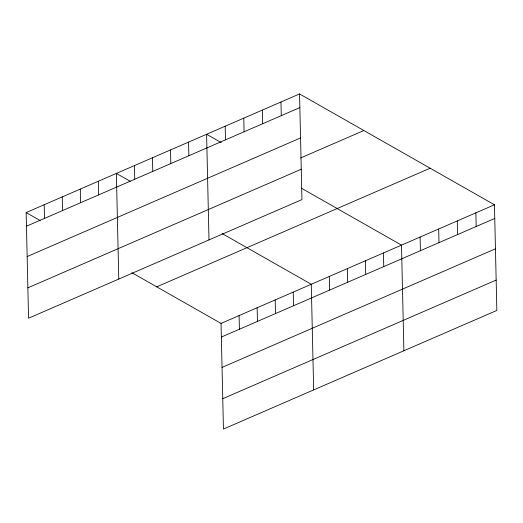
<?xml version="1.0" encoding="UTF-8"?>
<svg xmlns="http://www.w3.org/2000/svg" width="523" height="523" viewBox="0 0 523 523"><rect width="100%" height="100%" fill="white"/><g stroke="black" fill="none" stroke-linecap="round" stroke-linejoin="round"><path stroke-width="0.78" d="M299.555 93.944L301.954 199.583L28.549 318.206L26.15 212.567L299.555 93.944L494.451 204.794L496.85 310.433L223.445 429.056L221.046 323.417L131.881 272.705M26.457 226.211L299.862 107.588M27.15 256.571L300.555 137.941M300.66 157.953L363.871 130.521M27.856 287.846L301.261 169.223M156.73 286.839L430.135 168.216M221.046 323.417L494.451 204.794M221.36 337.06L494.765 218.437M222.046 367.421L495.451 248.798M222.759 398.696L496.164 280.073M221.281 142.629L206.598 134.274L208.997 239.913M301.287 188.13L401.494 245.13L403.893 350.763M130.358 181.376L116.374 173.42L118.773 279.06M222.105 233.559L311.27 284.277L313.669 389.91M26.15 212.567L40.134 220.523M475.858 212.861L476.172 226.505M457.272 220.928L457.579 234.572M438.679 228.996L438.987 242.639M420.087 237.063L420.394 250.707M383.451 252.955L383.758 266.599M365.407 260.787L365.714 274.431M347.364 268.613L347.671 282.257M329.313 276.445L329.627 290.088M293.226 292.102L293.534 305.746M280.962 102.011L281.276 115.655M275.183 299.934L275.49 313.578M262.369 110.078L262.683 123.722M257.139 307.759L257.447 321.403M243.783 118.146L244.091 131.783M239.089 315.591L239.403 329.235M225.191 126.206L225.498 139.85M188.555 142.106L188.862 155.749M170.511 149.931L170.818 163.575M152.461 157.763L152.775 171.407M134.418 165.595L134.731 179.232M98.331 181.252L98.638 194.896M80.287 189.078L80.594 202.721M62.237 196.91L62.551 210.553M44.194 204.735L44.507 218.379"/></g></svg>
